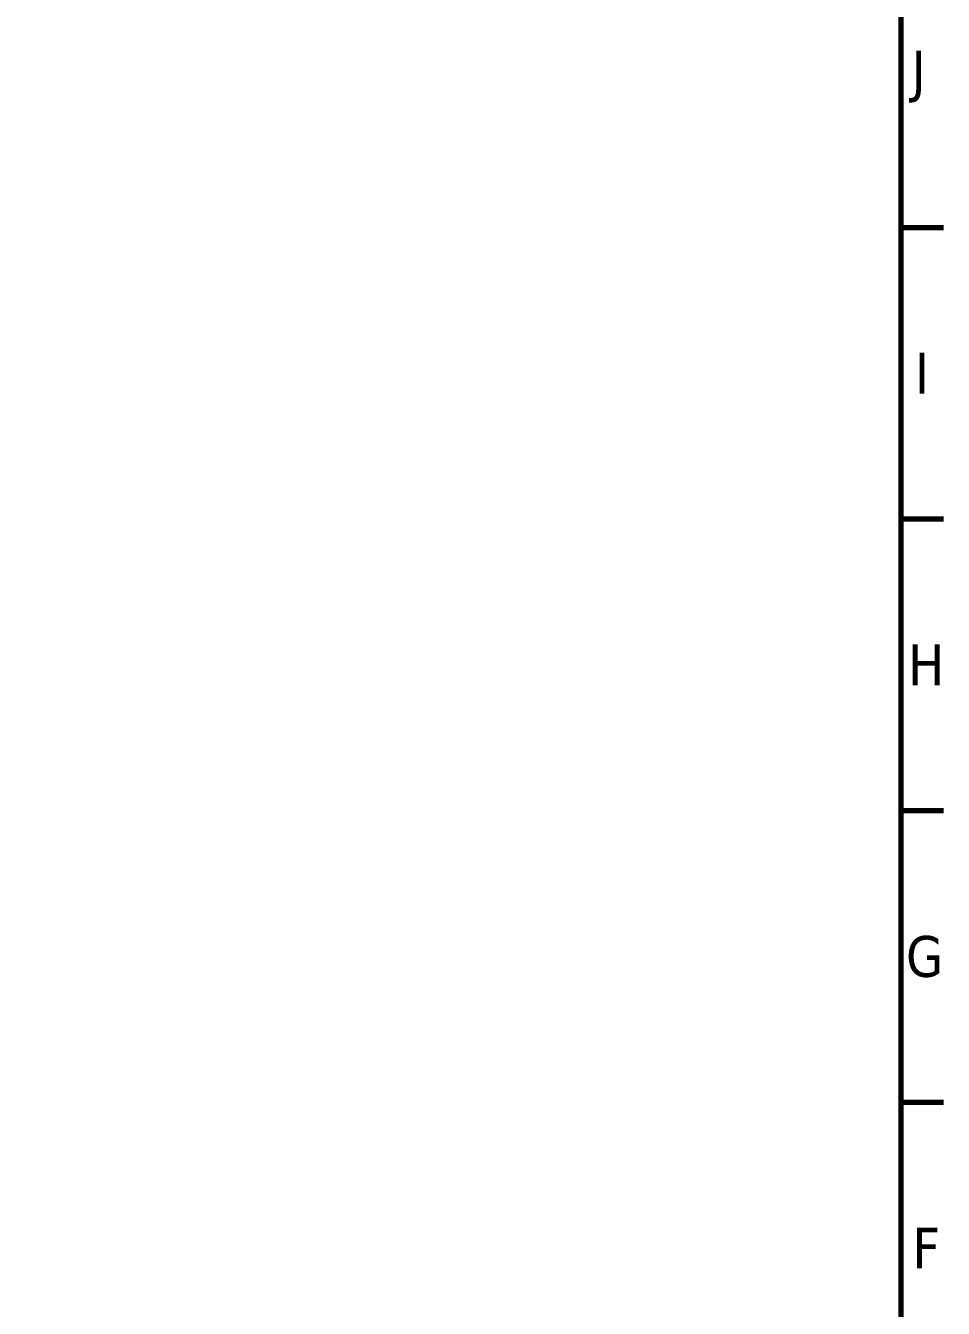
# Model space of a CAD drawing. Header units: millimetres. Extents: x 0 to 3000, y 0 to 3000.
# Drawn here: x 2765.5 to 2990.4, y 378.1 to 692.3 of the extents above; entities that cross this region are included whole.
import ezdxf

# ---------------------------------------------------------------- set-up
doc = ezdxf.new("R2010")
doc.units = ezdxf.units.MM
doc.layers.add('Border (ANSI)', color=7, linetype='Continuous', lineweight=70)
doc.styles.add('Note Text (ANSI)', font='tahoma.ttf')

# ---------------------------------------------------------------- blocks, each defined once
blk = doc.blocks.new('Borders Default Border')
at = {"layer": 'Border (ANSI)'}
for p, q in [((2980, 642.86), (2990.4, 642.86)), ((2980, 571.43), (2990.4, 571.43)), ((2980, 500), (2990.4, 500)), ((2980, 428.57), (2990.4, 428.57))]:
    blk.add_line(p, q, dxfattribs=at)
at = {"layer": 'Border (ANSI)', "flags": 128}
blk.add_lwpolyline([(20, 20), (20, 2980), (2980, 2980), (2980, 20), (20, 20)], dxfattribs=at)
at = {"layer": 'Border (ANSI)', "char_height": 10, "attachment_point": 7, "style": 'Note Text (ANSI)'}
for s, insert in [('J', (2982.59, 673.43)), ('I', (2983.45, 602.14)), ('H', (2981.76, 530.71)), ('G', (2981.25, 459.09)), ('F', (2982.81, 387.86))]:
    blk.add_mtext(s, dxfattribs=dict(at, insert=insert))

msp = doc.modelspace()

# ---------------------------------------------------------------- block references
msp.add_blockref('Borders Default Border', (0, 0))

doc.saveas('drawing.dxf')
